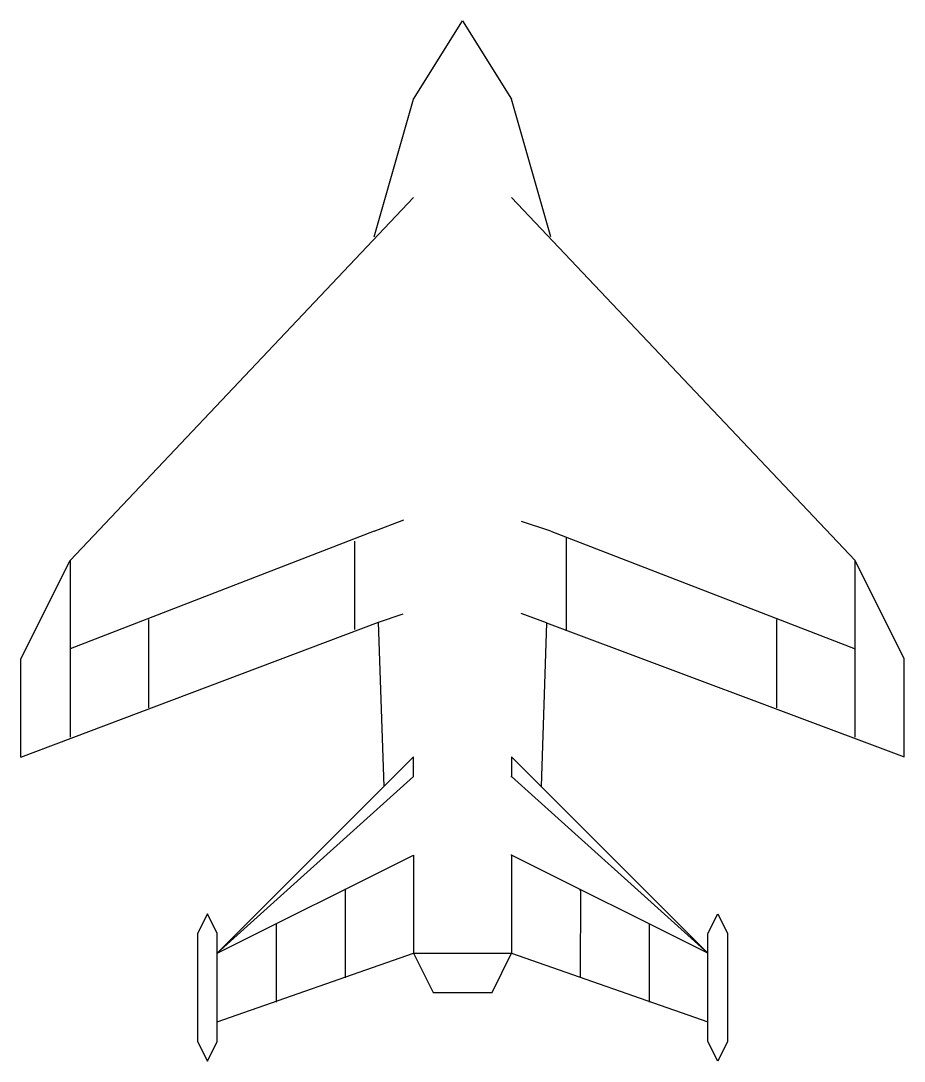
# Model space of a CAD drawing. Header units: millimetres. Extents: x -45 to 45, y -31 to 75.
import ezdxf

# ---------------------------------------------------------------- set-up
doc = ezdxf.new("R2010")
doc.units = ezdxf.units.MM
doc.layers.get('0').update_dxf_attribs({"color": 18, "lineweight": 25, "true_color": 0x000000})
doc.layers.add('шар 3', color=18, linetype='Continuous', lineweight=25, true_color=0x000000)
doc.layers.add('шар 4', color=18, linetype='Continuous', lineweight=25, true_color=0x000000)

# ---------------------------------------------------------------- blocks, each defined once
blk = doc.blocks.new('хіочт')
for p, q in [((-25, -20), (-5, 0)), ((-5, -2), (-5, 0)), ((25, -20), (5, 0)), ((5, 0), (5, -2)), ((-25, -20), (-5, -2)), ((5, -2), (25, -20)), ((-25, -20), (-5, -10)), ((-5, -10), (-5, -20)), ((25, -20), (5, -10)), ((5, -10), (5, -20)), ((-11.97, -13.43), (-11.97, -22.5)), ((11.96, -13.6), (12, -13.5)), ((12, -13.5), (11.99, -22.47)), ((-26, -16), (-27, -18)), ((-25, -18), (-26, -16)), ((25, -18), (26, -16)), ((26, -16), (27, -18)), ((-27, -18), (-27, -20)), ((-25, -20), (-25, -18)), ((-19, -17), (-19, -25)), ((19, -17), (19, -25)), ((25, -20), (25, -18)), ((27, -18), (27, -20)), ((-27, -20), (-27, -27)), ((-25, -27), (-5, -20)), ((-25, -27), (-25, -20)), ((-5, -20), (5, -20)), ((-5, -20), (-3, -24)), ((3, -24), (5, -20)), ((5, -20), (25, -27)), ((25, -27), (25, -20)), ((27, -20), (27, -29)), ((-3, -24), (3, -24)), ((-27, -27), (-27, -29)), ((-25, -29), (-25, -27)), ((25, -29), (25, -27)), ((-27, -29), (-26, -31)), ((-26, -31), (-25, -29)), ((26, -31), (25, -29)), ((27, -29), (26, -31))]:
    blk.add_line(p, q)
for p in [(5, -2), (5, -10), (5, -10), (5, -10)]:
    blk.add_point(p)
blk = doc.blocks.new('добро')
blk.add_line((-32, 14), (-32, 5))
at = {"layer": 'шар 3'}
for p, q in [((-5, 57), (-40, 20)), ((40, 20), (5, 57)), ((-9, 23), (-40, 11)), ((9, 23), (40, 11)), ((10.56, 22.37), (10.56, 12.85)), ((-11, 22), (-11, 13)), ((-45, 10), (-40, 20)), ((-40, 20), (-40, 2)), ((45, 10), (40, 20)), ((40, 2), (40, 20)), ((32, 14), (32, 5)), ((-45.01, -0.01), (-8.56, 13.73)), ((-8, -3), (-8.56, 13.73)), ((8.56, 13.67), (8, -3)), ((8.56, 13.67), (45, 0)), ((-45.01, -0.01), (-45, 10)), ((45, 0), (45, 10))]:
    blk.add_line(p, q, dxfattribs=at)
at = {"layer": 'шар 4'}
for p, q in [((-5, 67), (0, 75)), ((0, 75), (5, 67)), ((-9, 53), (-5, 67)), ((9, 53), (5, 67)), ((-9, 23), (-5.99, 24.17)), ((9, 23), (6, 24)), ((-8.56, 13.73), (-6.04, 14.57)), ((8.56, 13.67), (5.98, 14.6))]:
    blk.add_line(p, q, dxfattribs=at)
blk.add_blockref('хіочт', (0, 0))

msp = doc.modelspace()

# ---------------------------------------------------------------- block references
msp.add_blockref('добро', (0, 0))

doc.saveas('drawing.dxf')
